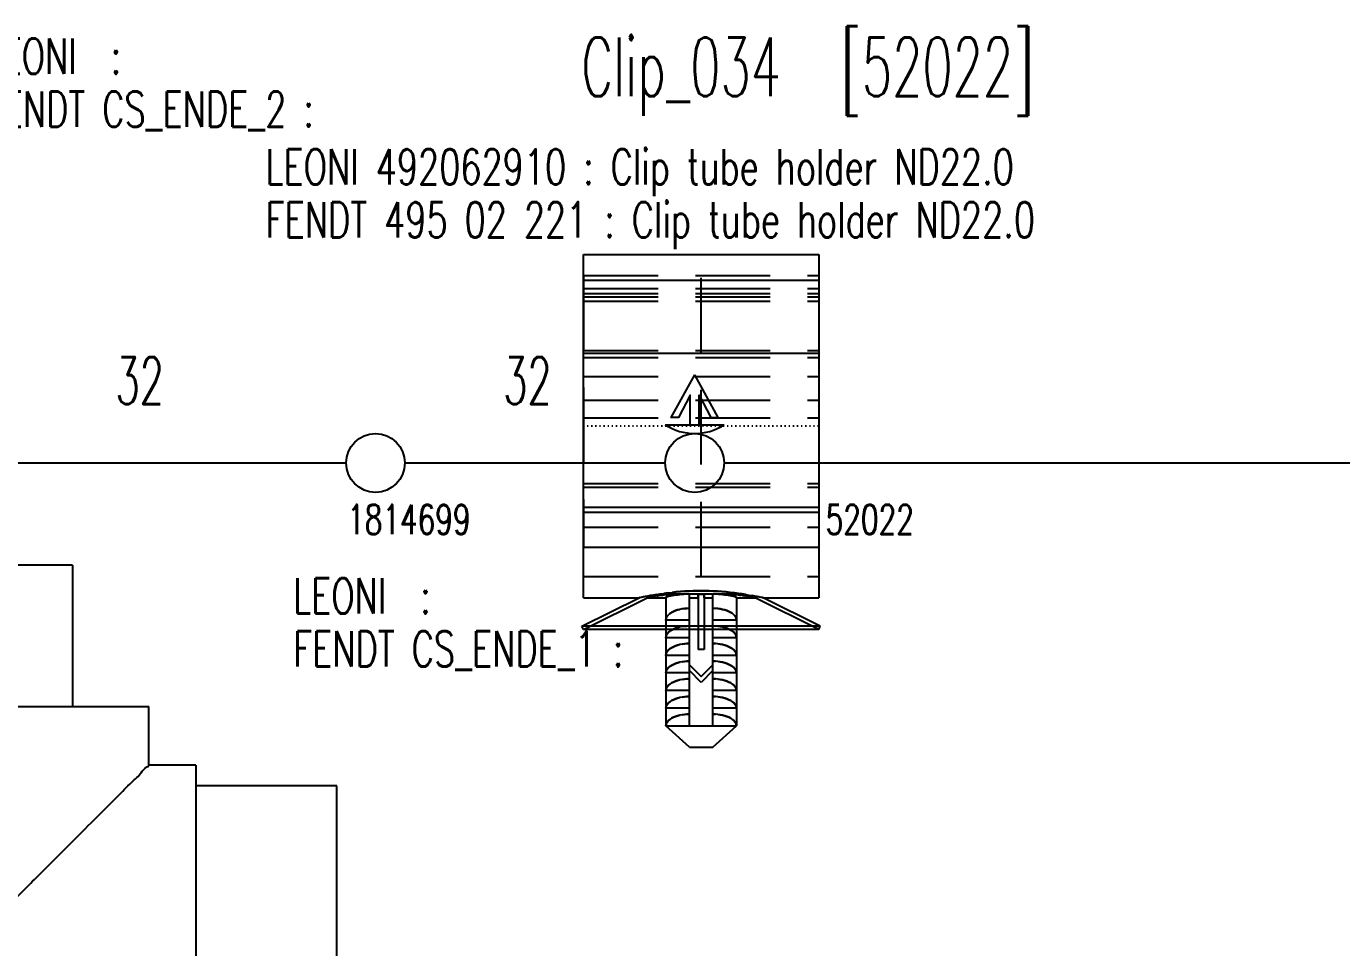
# Model space of a CAD drawing. Header units: millimetres. Extents: x -1 to 4489, y 0 to 1364.
# Drawn here: x 1462.5 to 1574.3, y 828.7 to 907.1 of the extents above; entities that cross this region are included whole.
import ezdxf

# ---------------------------------------------------------------- set-up
doc = ezdxf.new("R2010")
doc.units = ezdxf.units.MM
doc.linetypes.add('DOT', pattern=[0.25, 0, -0.25])
doc.linetypes.add('HIDDEN', pattern=[9.524999999999999, 6.35, -3.175])
doc.layers.add('A_ACHSEN', color=7, linetype='Continuous')
doc.layers.add('DEFAULT_2', color=8, linetype='HIDDEN')
doc.styles.add('HS-BUNDLE-DIMENSION', font='ROMANS.SHX', dxfattribs={"width": 0.6, "height": 4})
doc.styles.add('HS-COMP-DESCRIPTION', font='ROMANS.SHX', dxfattribs={"width": 0.6, "height": 5})
doc.styles.add('HS-NODE', font='ROMANS.SHX', dxfattribs={"width": 0.7, "height": 2.5})
doc.styles.add('HS-PART-NO', font='ROMANS.SHX', dxfattribs={"width": 0.7, "height": 3})
doc.linetypes.add('NW_19_FHW_OPEN', pattern='A,0.0001,["=",Standard,S=0.4,R=0,X=0,Y=-0.2],-0.0001,["[]",Standard,S=0.3,R=0,X=-0.05,Y=-0.15],-0.2', length=0.2002)

# ---------------------------------------------------------------- blocks, each defined once
blk = doc.blocks.new('A$C15CE198F')
at = {"layer": 'A_ACHSEN', "color": 7, "linetype": 'Continuous'}
for p, q in [((22.50000009288652, 50.00000007152612), (22.50000009288652, 38.00000007152612)), ((42.49972752218702, 50.00000007152612), (22.5002726634869, 50.00000007152612)), ((42.50000009288652, 50.00000007152612), (42.50000009288652, 38.00000007152612)), ((16.00000009288652, 32.99717956702618), (16.00000009288652, 38.00000007152612)), ((16.00028848988705, 38.00000007152612), (48.99971169578686, 38.00000007152612)), ((49.00000009288652, 32.99776138052623), (49.00000009288652, 38.00000007152612)), ((16.00282059738703, 33.00000007152612), (12.00000009288652, 33.00000007152612)), ((12.00000009288652, 32.99971167442622), (12.00000009288652, 0.000288468626237659)), ((53.00000009288652, 33.00000007152612), (48.99776140178693, 33.00000007152612)), ((53.00000009288652, 32.99971167442622), (53.00000009288652, 0.000288468626237659)), ((9.288652336181258e-08, 31.25000007152612), (9.288652336181258e-08, 1.750000071526117)), ((9.288652336181258e-08, 31.25000007152612), (12.00000009288652, 31.25000007152612)), ((65.00000009288652, 31.25000007152612), (53.00000009288652, 31.25000007152612)), ((65.00000009288652, 1.750000071526117), (65.00000009288652, 31.25000007152612)), ((9.288652336181258e-08, 1.750000071526117), (12.00000009288652, 1.750000071526117)), ((65.00000009288652, 1.750000071526117), (53.00000009288652, 1.750000071526117)), ((53.00000009288652, 7.152611658511887e-08), (12.00000009288652, 7.152611658511887e-08))]:
    blk.add_line(p, q, dxfattribs=at)
at = {"layer": 'A_ACHSEN', "color": 7, "linetype": 'Continuous', "start_tangent": (-0.7112287267974332, 0.7029606661671066)}
blk.add_spline([(32.50000009288652, 16.50000007152612), (29.86402833908716, 19.13597182522624), (27.0460111604869, 21.9539890039262), (24.36094484288679, 24.63905532152619), (22.08445496098676, 26.91554520342611), (20.17982880078699, 28.82017136362622), (18.63692309138679, 30.36307707302619), (17.4617416965869, 31.5382584678262), (16.64069871858675, 32.35930144582623), (16.15540005218674, 32.84460011222625), (16.0000513625867, 32.99994880182616), (16.0000209665871, 32.99997919782622)], degree=3, dxfattribs=at)
at = {"layer": 'A_ACHSEN', "color": 7, "linetype": 'Continuous', "start_tangent": (0.7112154275717807, 0.7029741215605944), "end_tangent": (-0.7071067811865476, 0.7071067811865476)}
blk.add_spline([(32.50000009288652, 16.50000007152612), (35.13412777928698, 19.13412775792612), (37.94875933768691, 21.94875931632627), (40.63091486018703, 24.63091483882629), (42.90644604248683, 26.9064460211262), (44.81183989928678, 28.81183987792615), (46.35665492698655, 30.35665490562614), (47.53394334968681, 31.53394332842622), (48.35669170748707, 32.35669168612621), (48.84337298408701, 32.84337296272626), (48.99998707238666, 32.99998705102625)], degree=3, dxfattribs=at)
blk = doc.blocks.new('A$C6A760831')
at = {"color": 7, "linetype": 'Continuous'}
for p, q in [((0.1341641032431937, 16.99999998554435), (0.1341641032431937, 41.89986944404424)), ((20.13416410324319, 41.89986944404424), (20.13416410324319, 16.99999998554435)), ((0.1341641032431937, 39.69989451334433), (20.13416410324319, 39.69989451334433)), ((0.1341641032431937, 33.49999998554435), (20.13416410324319, 33.49999998554435)), ((0.1341641032431937, 16.99999998554435), (20.13416410324319, 16.99999998554435)), ((7.134164103243194, 9.999999985544349), (7.134164103243194, 1.799999985544304)), ((7.149191213743535, 9.42058873434425), (7.134164103243194, 9.299999985544304)), ((9.134164103243194, 9.299999985544304), (7.134164103243194, 9.299999985544304)), ((7.191190275742912, 9.537093166344306), (7.149191213743535, 9.42058873434425)), ((7.261184779243223, 9.650344606844186), (7.191190275742912, 9.537093166344306)), ((7.356104254043231, 9.757849079844249), (7.261184779243223, 9.650344606844186)), ((7.474228474243347, 9.857655631244228), (7.356104254043231, 9.757849079844249)), ((7.61253019684321, 9.948966520644234), (7.474228474243347, 9.857655631244228)), ((7.710134011843394, 9.999999985544349), (7.61253019684321, 9.948966520644234)), ((9.134164103243194, 1.799999985544304), (9.134164103243194, 9.999999985544349)), ((9.884164103243194, 9.999999985544349), (9.884164103243194, 8.299999985544304)), ((10.38416410324319, 9.999999985544349), (10.38416410324319, 8.299999985544304)), ((11.13416410324319, 1.799999985544304), (11.13416410324319, 9.999999985544349)), ((13.13416410324319, 9.299999985544304), (11.13416410324319, 9.299999985544304)), ((12.6557949594426, 9.94896830864431), (12.55819319734385, 9.999999985544349)), ((12.79410155894314, 9.857654359544284), (12.6557949594426, 9.94896830864431)), ((12.9122276282433, 9.757845511144268), (12.79410155894314, 9.857654359544284)), ((13.00714718714337, 9.6503394110442), (12.9122276282433, 9.757845511144268)), ((13.07714060034326, 9.537087696844281), (13.00714718714337, 9.6503394110442)), ((13.11913853544323, 9.420585078344374), (13.07714060034326, 9.537087696844281)), ((13.13416410324319, 9.299999985544304), (13.11913853544323, 9.420585078344374)), ((13.13416410324319, 9.999999985544349), (13.13416410324319, 1.799999985544304)), ((7.149191213743535, 7.92058873434425), (7.134164103243194, 7.799999985544304)), ((7.191190275742912, 8.037093166344306), (7.149191213743535, 7.92058873434425)), ((7.261184779243223, 8.150344606844186), (7.191190275742912, 8.037093166344306)), ((7.356104254043231, 8.257849079844249), (7.261184779243223, 8.150344606844186)), ((7.474228474243347, 8.357655631244228), (7.356104254043231, 8.257849079844249)), ((7.61253019684321, 8.448966520644234), (7.474228474243347, 8.357655631244228)), ((7.768318746342658, 8.530422655044362), (7.61253019684321, 8.448966520644234)), ((7.93886419334288, 8.60175713794419), (7.768318746342658, 8.530422655044362)), ((8.121273617443904, 8.662247347844271), (7.93886419334288, 8.60175713794419)), ((8.313345316143597, 8.711901367144236), (8.121273617443904, 8.662247347844271)), ((8.512492320843222, 8.750461081544216), (8.313345316143597, 8.711901367144236)), ((8.71697750934348, 8.7780024581443), (8.512492320843222, 8.750461081544216)), ((8.923876506243715, 8.794514167344317), (8.71697750934348, 8.7780024581443)), ((9.134164103243194, 8.799999985544304), (8.923876506243715, 8.794514167344317)), ((10.38416410324319, 8.299999985544304), (9.884164103243194, 8.299999985544304)), ((11.34441336854346, 8.79451741244415), (11.13416410324319, 8.799999985544304)), ((11.55129010094336, 8.778008919844268), (11.34441336854346, 8.79451741244415)), ((11.75577142254409, 8.750471309344192), (11.55129010094336, 8.778008919844268)), ((11.95492596684383, 8.711914176044246), (11.75577142254409, 8.750471309344192)), ((12.14701177184364, 8.662259544244279), (11.95492596684383, 8.711914176044246)), ((12.32943774534309, 8.601766928044384), (12.14701177184364, 8.662259544244279)), ((12.49999629674315, 8.530428590144282), (12.32943774534309, 8.601766928044384)), ((12.6557949594426, 8.44896830864431), (12.49999629674315, 8.530428590144282)), ((12.79410155894314, 8.357654359544284), (12.6557949594426, 8.44896830864431)), ((12.9122276282433, 8.257845511144268), (12.79410155894314, 8.357654359544284)), ((13.00714718714337, 8.1503394110442), (12.9122276282433, 8.257845511144268)), ((13.07714060034326, 8.037087696844281), (13.00714718714337, 8.1503394110442)), ((13.11913853544323, 7.920585078344374), (13.07714060034326, 8.037087696844281)), ((13.13416410324319, 7.799999985544304), (13.11913853544323, 7.920585078344374)), ((9.134164103243194, 7.799999985544304), (7.134164103243194, 7.799999985544304)), ((7.356104254043231, 6.757849079844249), (7.261184779243223, 6.650344606844186)), ((7.474228474243347, 6.857655631244228), (7.356104254043231, 6.757849079844249)), ((7.61253019684321, 6.948966520644234), (7.474228474243347, 6.857655631244228)), ((7.768318746342658, 7.030422655044362), (7.61253019684321, 6.948966520644234)), ((7.93886419334288, 7.10175713794419), (7.768318746342658, 7.030422655044362)), ((8.121273617443904, 7.162247347844271), (7.93886419334288, 7.10175713794419)), ((8.313345316143597, 7.211901367144236), (8.121273617443904, 7.162247347844271)), ((8.512492320843222, 7.250461081544216), (8.313345316143597, 7.211901367144236)), ((8.71697750934348, 7.2780024581443), (8.512492320843222, 7.250461081544216)), ((8.923876506243715, 7.294514167344317), (8.71697750934348, 7.2780024581443)), ((9.134164103243194, 7.299999985544304), (8.923876506243715, 7.294514167344317)), ((9.134164103243194, 6.999999985544349), (10.13416410324319, 5.999999985544349)), ((10.13416410324319, 5.999999985544349), (11.13416410324319, 6.999999985544349)), ((13.13416410324319, 7.799999985544304), (11.13416410324319, 7.799999985544304)), ((11.34441336854346, 7.294517412444151), (11.13416410324319, 7.299999985544304)), ((11.55129010094336, 7.278008919844268), (11.34441336854346, 7.294517412444151)), ((11.75577142254409, 7.250471309344192), (11.55129010094336, 7.278008919844268)), ((11.95492596684383, 7.211914176044246), (11.75577142254409, 7.250471309344192)), ((12.14701177184364, 7.162259544244279), (11.95492596684383, 7.211914176044246)), ((12.32943774534309, 7.101766928044384), (12.14701177184364, 7.162259544244279)), ((12.49999629674315, 7.030428590144282), (12.32943774534309, 7.101766928044384)), ((12.6557949594426, 6.948968308644311), (12.49999629674315, 7.030428590144282)), ((12.79410155894314, 6.857654359544284), (12.6557949594426, 6.948968308644311)), ((12.9122276282433, 6.757845511144268), (12.79410155894314, 6.857654359544284)), ((13.00714718714337, 6.6503394110442), (12.9122276282433, 6.757845511144268)), ((7.149191213743535, 6.42058873434425), (7.134164103243194, 6.299999985544304)), ((9.134164103243194, 6.299999985544304), (7.134164103243194, 6.299999985544304)), ((7.191190275742912, 6.537093166344306), (7.149191213743535, 6.42058873434425)), ((7.261184779243223, 6.650344606844186), (7.191190275742912, 6.537093166344306)), ((7.93886419334288, 5.60175713794419), (7.768318746342658, 5.530422655044362)), ((8.121273617443904, 5.662247347844271), (7.93886419334288, 5.60175713794419)), ((8.313345316143597, 5.711901367144236), (8.121273617443904, 5.662247347844271)), ((8.512492320843222, 5.750461081544216), (8.313345316143597, 5.711901367144236)), ((8.71697750934348, 5.7780024581443), (8.512492320843222, 5.750461081544216)), ((8.923876506243715, 5.794514167344317), (8.71697750934348, 5.7780024581443)), ((9.134164103243194, 5.799999985544304), (8.923876506243715, 5.794514167344317)), ((10.13416410324319, 5.499999985544349), (9.134164103243194, 6.499999985544349)), ((11.13416410324319, 6.499999985544349), (10.13416410324319, 5.499999985544349)), ((13.13416410324319, 6.299999985544304), (11.13416410324319, 6.299999985544304)), ((11.34441336854346, 5.794517412444151), (11.13416410324319, 5.799999985544304)), ((11.55129010094336, 5.778008919844268), (11.34441336854346, 5.794517412444151)), ((11.75577142254409, 5.750471309344192), (11.55129010094336, 5.778008919844268)), ((11.95492596684383, 5.711914176044246), (11.75577142254409, 5.750471309344192)), ((12.14701177184364, 5.662259544244279), (11.95492596684383, 5.711914176044246)), ((12.32943774534309, 5.601766928044384), (12.14701177184364, 5.662259544244279)), ((12.49999629674315, 5.530428590144282), (12.32943774534309, 5.601766928044384)), ((13.07714060034326, 6.537087696844281), (13.00714718714337, 6.6503394110442)), ((13.11913853544323, 6.420585078344374), (13.07714060034326, 6.537087696844281)), ((13.13416410324319, 6.299999985544304), (13.11913853544323, 6.420585078344374)), ((7.149191213743535, 4.92058873434425), (7.134164103243194, 4.799999985544304)), ((9.134164103243194, 4.799999985544304), (7.134164103243194, 4.799999985544304)), ((7.191190275742912, 5.037093166344306), (7.149191213743535, 4.92058873434425)), ((7.261184779243223, 5.150344606844186), (7.191190275742912, 5.037093166344306)), ((7.356104254043231, 5.257849079844249), (7.261184779243223, 5.150344606844186)), ((7.474228474243347, 5.357655631244228), (7.356104254043231, 5.257849079844249)), ((7.61253019684321, 5.448966520644234), (7.474228474243347, 5.357655631244228)), ((7.768318746342658, 5.530422655044362), (7.61253019684321, 5.448966520644234)), ((13.13416410324319, 4.799999985544304), (11.13416410324319, 4.799999985544304)), ((12.6557949594426, 5.448968308644311), (12.49999629674315, 5.530428590144282)), ((12.79410155894314, 5.357654359544284), (12.6557949594426, 5.448968308644311)), ((12.9122276282433, 5.257845511144268), (12.79410155894314, 5.357654359544284)), ((13.00714718714337, 5.1503394110442), (12.9122276282433, 5.257845511144268)), ((13.07714060034326, 5.037087696844281), (13.00714718714337, 5.1503394110442)), ((13.11913853544323, 4.920585078344374), (13.07714060034326, 5.037087696844281)), ((13.13416410324319, 4.799999985544304), (13.11913853544323, 4.920585078344374)), ((7.149191213743535, 3.42058873434425), (7.134164103243194, 3.299999985544304)), ((7.191190275742912, 3.537093166344306), (7.149191213743535, 3.42058873434425)), ((7.261184779243223, 3.650344606844186), (7.191190275742912, 3.537093166344306)), ((7.356104254043231, 3.757849079844249), (7.261184779243223, 3.650344606844186)), ((7.474228474243347, 3.857655631244228), (7.356104254043231, 3.757849079844249)), ((7.61253019684321, 3.948966520644234), (7.474228474243347, 3.857655631244228)), ((7.768318746342658, 4.030422655044362), (7.61253019684321, 3.948966520644234)), ((7.93886419334288, 4.10175713794419), (7.768318746342658, 4.030422655044362)), ((8.121273617443904, 4.162247347844271), (7.93886419334288, 4.10175713794419)), ((8.313345316143597, 4.211901367144236), (8.121273617443904, 4.162247347844271)), ((8.512492320843222, 4.250461081544216), (8.313345316143597, 4.211901367144236)), ((8.71697750934348, 4.2780024581443), (8.512492320843222, 4.250461081544216)), ((8.923876506243715, 4.294514167344317), (8.71697750934348, 4.2780024581443)), ((9.134164103243194, 4.299999985544304), (8.923876506243715, 4.294514167344317)), ((11.34441336854346, 4.294517412444151), (11.13416410324319, 4.299999985544304)), ((11.55129010094336, 4.278008919844268), (11.34441336854346, 4.294517412444151)), ((11.75577142254409, 4.250471309344192), (11.55129010094336, 4.278008919844268)), ((11.95492596684383, 4.211914176044246), (11.75577142254409, 4.250471309344192)), ((12.14701177184364, 4.162259544244279), (11.95492596684383, 4.211914176044246)), ((12.32943774534309, 4.101766928044384), (12.14701177184364, 4.162259544244279)), ((12.49999629674315, 4.030428590144282), (12.32943774534309, 4.101766928044384)), ((12.6557949594426, 3.948968308644311), (12.49999629674315, 4.030428590144282)), ((12.79410155894314, 3.857654359544284), (12.6557949594426, 3.948968308644311)), ((12.9122276282433, 3.757845511144268), (12.79410155894314, 3.857654359544284)), ((13.00714718714337, 3.6503394110442), (12.9122276282433, 3.757845511144268)), ((13.07714060034326, 3.537087696844281), (13.00714718714337, 3.6503394110442)), ((13.11913853544323, 3.420585078344374), (13.07714060034326, 3.537087696844281)), ((13.13416410324319, 3.299999985544304), (13.11913853544323, 3.420585078344374)), ((9.134164103243194, 3.299999985544304), (7.134164103243194, 3.299999985544304)), ((7.356104254043231, 2.257849079844249), (7.261184779243223, 2.150344606844186)), ((7.474228474243347, 2.357655631244228), (7.356104254043231, 2.257849079844249)), ((7.61253019684321, 2.448966520644234), (7.474228474243347, 2.357655631244228)), ((7.768318746342658, 2.530422655044362), (7.61253019684321, 2.448966520644234)), ((7.93886419334288, 2.60175713794419), (7.768318746342658, 2.530422655044362)), ((8.121273617443904, 2.662247347844271), (7.93886419334288, 2.60175713794419)), ((8.313345316143597, 2.711901367144236), (8.121273617443904, 2.662247347844271)), ((8.512492320843222, 2.750461081544216), (8.313345316143597, 2.711901367144236)), ((8.71697750934348, 2.7780024581443), (8.512492320843222, 2.750461081544216)), ((8.923876506243715, 2.794514167344317), (8.71697750934348, 2.7780024581443)), ((9.134164103243194, 2.799999985544304), (8.923876506243715, 2.794514167344317)), ((13.13416410324319, 3.299999985544304), (11.13416410324319, 3.299999985544304)), ((11.34441336854346, 2.794517412444151), (11.13416410324319, 2.799999985544304)), ((11.55129010094336, 2.778008919844268), (11.34441336854346, 2.794517412444151)), ((11.75577142254409, 2.750471309344192), (11.55129010094336, 2.778008919844268)), ((11.95492596684383, 2.711914176044246), (11.75577142254409, 2.750471309344192)), ((12.14701177184364, 2.662259544244279), (11.95492596684383, 2.711914176044246)), ((12.32943774534309, 2.601766928044384), (12.14701177184364, 2.662259544244279)), ((12.49999629674315, 2.530428590144282), (12.32943774534309, 2.601766928044384)), ((12.6557949594426, 2.448968308644311), (12.49999629674315, 2.530428590144282)), ((12.79410155894314, 2.357654359544284), (12.6557949594426, 2.448968308644311)), ((12.9122276282433, 2.257845511144268), (12.79410155894314, 2.357654359544284)), ((13.00714718714337, 2.1503394110442), (12.9122276282433, 2.257845511144268)), ((7.149191213743535, 1.92058873434425), (7.134164103243194, 1.799999985544304)), ((7.134164103243194, 1.799999985544304), (13.13416410324319, 1.799999985544304)), ((7.191190275742912, 2.037093166344306), (7.149191213743535, 1.92058873434425)), ((7.261184779243223, 2.150344606844186), (7.191190275742912, 2.037093166344306)), ((13.07714060034326, 2.037087696844281), (13.00714718714337, 2.1503394110442)), ((13.11913853544323, 1.920585078344374), (13.07714060034326, 2.037087696844281)), ((13.13416410324319, 1.799999985544304), (13.11913853544323, 1.920585078344374))]:
    blk.add_line(p, q, dxfattribs=at)
at = {"color": 9, "linetype": 'Continuous'}
for p, q in [((0.1341641032431937, 20.40486299854419), (20.13416410324319, 20.40486299854419)), ((0.1341641032431937, 19.96497913854418), (20.13416410324319, 19.96497913854418))]:
    blk.add_line(p, q, dxfattribs=at)
at = {"layer": 'A_ACHSEN', "color": 7, "linetype": 'Continuous'}
for p, q in [((0.1341641032431937, 41.89999998554433), (20.13416410324319, 41.89999998554433)), ((0.1341641032431937, 12.70009096704425), (0.1341641032431937, 16.99999998554435)), ((20.13416410324319, 16.99999998554435), (20.13416410324319, 12.70009096704425)), ((2.45427429490519e-08, 10.2683281428443), (4.863343709943393, 12.69999998554428)), ((0.1341641032431937, 12.69999998554428), (4.863343709943393, 12.69999998554428)), ((4.863343709943393, 12.69999998554428), (4.886721629843152, 12.70465732314423)), ((4.886721629843152, 12.70465732314423), (4.950322118043943, 12.71811676214426)), ((4.950322118043943, 12.71811676214426), (5.198190799943433, 12.76843489564428)), ((5.198190799943433, 12.76843489564428), (5.372219955543216, 12.80263086874422)), ((5.372219955543216, 12.80263086874422), (5.576526735543695, 12.84138776984432)), ((5.576526735543695, 12.84138776984432), (5.8089251455431, 12.88381236174425)), ((5.8089251455431, 12.88381236174425), (6.066616413443654, 12.92866530304431)), ((6.066616413443654, 12.92866530304431), (6.34640489634333, 12.97470353554431)), ((6.34640489634333, 12.97470353554431), (6.647295211143529, 13.02094824864432)), ((6.647295211143529, 13.02094824864432), (6.968426051143098, 13.0665259282442)), ((6.968426051143098, 13.0665259282442), (7.306199543743816, 13.11018444174428)), ((7.306199543743816, 13.11018444174428), (7.658658299143127, 13.15076355884432)), ((7.658658299143127, 13.15076355884432), (8.020019561843611, 13.18721638884435)), ((8.020019561843611, 13.18721638884435), (8.385813357143007, 13.21834767264428)), ((8.385813357143007, 13.21834767264428), (8.750143953942853, 13.24381290834432)), ((8.750143953942853, 13.24381290834432), (9.10422405254397, 13.26297635104422)), ((9.10422405254397, 13.26297635104422), (9.452258384043517, 13.27627540104422)), ((9.452258384043517, 13.27627540104422), (9.794406786143583, 13.28421530774435)), ((9.794406786143583, 13.28421530774435), (10.13401663974312, 13.28673219784432)), ((10.13401663974312, 13.28673219784432), (10.47364086924338, 13.28421950044421)), ((10.47364086924338, 13.28421950044421), (10.81582268164314, 13.27628297044427)), ((10.81582268164314, 13.27628297044427), (11.16391332374317, 13.26298459874428)), ((11.16391332374317, 13.26298459874428), (11.51804159964288, 13.2438217130443)), ((11.51804159964288, 13.2438217130443), (11.88238606994312, 13.21835712634433)), ((11.88238606994312, 13.21835712634433), (12.24814871194306, 13.18723127984421)), ((12.24814871194306, 13.18723127984421), (12.6094016680436, 13.15079294894426)), ((12.6094016680436, 13.15079294894426), (12.96171300354311, 13.11023534484431)), ((12.96171300354311, 13.11023534484431), (13.29931100884281, 13.06660739154424)), ((13.29931100884281, 13.06660739154424), (13.62028715024283, 13.02105873124421)), ((13.62028715024283, 13.02105873124421), (13.92110050984323, 12.97483514334428)), ((13.92110050984323, 12.97483514334428), (14.20087653124395, 12.92880686164435)), ((14.20087653124395, 12.92880686164435), (14.45863605384332, 12.88394919074423)), ((14.45863605384332, 12.88394919074423), (14.69115197174327, 12.84150890934424)), ((14.69115197174327, 12.84150890934424), (14.89560660464306, 12.80272757764428)), ((14.89560660464306, 12.80272757764428), (15.06979251484339, 12.76850353934421)), ((15.06979251484339, 12.76850353934421), (15.31791817444267, 12.71813495414435)), ((15.31791817444267, 12.71813495414435), (15.38158375264268, 12.70466200174425)), ((15.38158375264268, 12.70466200174425), (15.40498449644295, 12.69999998554428)), ((15.40498449644295, 12.69999998554428), (20.13416410324319, 12.69999998554428)), ((20.2683281818436, 10.2683281428443), (15.40498449644295, 12.69999998554428)), ((20.2683281818436, 10.2683281428443), (2.45427429490519e-08, 10.2683281428443)), ((0.1341641032431937, 9.999999985544349), (2.45427429490519e-08, 10.2683281428443)), ((20.13416410324319, 9.999999985544349), (20.2683281818436, 10.2683281428443)), ((20.13416410324319, 9.999999985544349), (0.1341641032431937, 9.999999985544349)), ((9.134164103243194, -1.445565089852607e-08), (7.134164103243194, 1.799999985544304)), ((11.13416410324319, -1.445565089852607e-08), (13.13416410324319, 1.799999985544304)), ((9.134164103243194, -1.445565089852607e-08), (11.13416410324319, -1.445565089852607e-08))]:
    blk.add_line(p, q, dxfattribs=at)
at = {"layer": 'A_ACHSEN', "color": 8, "linetype": 'HIDDEN'}
for p, q in [((0.1341641032431937, 40.09999998554437), (20.13416410324319, 40.09999998554437)), ((0.1341641032431937, 40.09977625934422), (0.1341641032431937, 16.99999998554435)), ((20.13416410324319, 40.09977625934422), (20.13416410324319, 16.99999998554435)), ((0.1341641032431937, 38.99999998554435), (20.13416410324319, 38.99999998554435)), ((0.1341641032431937, 33.7251612668442), (20.13416410324319, 33.7251612668442)), ((0.1341641032431937, 31.49999998554435), (20.13416410324319, 31.49999998554435)), ((0.1341641032431937, 29.49999998554435), (20.13416410324319, 29.49999998554435)), ((0.1341641032431937, 27.99999998554435), (20.13416410324319, 27.99999998554435)), ((0.1341641032431937, 9.999999985544349), (5.53416410324283, 12.69999998554428)), ((4.886744453842795, 12.70466200174425), (4.863343709943393, 12.69999998554428)), ((4.950410032042811, 12.71813495414435), (4.886744453842795, 12.70466200174425)), ((5.198535691643002, 12.76850353934421), (5.056249473043891, 12.7397858444443)), ((5.372721601843324, 12.80272757764428), (5.198535691643002, 12.76850353934421)), ((5.577176234643076, 12.84150890934424), (5.372721601843324, 12.80272757764428)), ((5.552899716542953, 12.70305076324425), (5.53416410324283, 12.69999998554428)), ((5.53416410324283, 12.69999998554428), (7.134164103243194, 12.69999998554428)), ((5.593025072343181, 12.71131714294424), (5.552899716542953, 12.70305076324425)), ((5.553001924243318, 12.70306541194438), (5.593289189043418, 12.71136765644425)), ((5.809692152543931, 12.88394919074423), (5.577176234643076, 12.84150890934424)), ((5.737445011243864, 12.73857776814427), (5.593025072343181, 12.71131714294424)), ((5.657586802143697, 12.72363138334433), (5.828759128143275, 12.75551318664438)), ((6.067451675143303, 12.92880686164435), (5.809692152543931, 12.88394919074423)), ((5.827752178743168, 12.75532840394428), (6.032592469943694, 12.79204900764429)), ((6.031233526343414, 12.79180973404422), (6.254798659343606, 12.83018275594426)), ((6.347227696543115, 12.97483514334428), (6.067451675143303, 12.92880686164435)), ((6.488050393342775, 12.8682473215442), (6.253321729243027, 12.82993496914432)), ((6.370806646343254, 12.84934147834437), (6.489420155742692, 12.86846495384438)), ((6.610153357543851, 12.88732786224429), (6.488050393342775, 12.8682473215442)), ((6.73613770254363, 12.90645114764422), (6.489420155742692, 12.86846495384438)), ((6.611397337143018, 12.88751957144424), (6.737213261843891, 12.90661183304437)), ((6.648041056243557, 13.02105873124421), (6.647295211143529, 13.02094824864432)), ((6.866136390242929, 12.92550982384441), (6.73613770254363, 12.90645114764422)), ((6.737213261843891, 12.90661183304437), (6.867016216243456, 12.92563662744416)), ((7.000608557643346, 12.9445348045443), (6.866136390242929, 12.92550982384441)), ((6.867016216243456, 12.92563662744416), (7.001281879843219, 12.9446282706443)), ((6.969017197643581, 13.06660739154424), (6.968426051143098, 13.0665259282442)), ((7.306615202843233, 13.11023534484431), (6.969017197643581, 13.06660739154424)), ((7.139047732943283, 12.96336297394427), (7.000608557643346, 12.9445348045443)), ((7.001281879843219, 12.9446282706443), (7.139503144143447, 12.9634236377444)), ((7.134164103243194, 12.73428682074425), (7.143353044442875, 12.7488369345443)), ((7.143352354642985, 12.74883637964419), (7.134164103243194, 12.73428682074425)), ((7.134164103243194, 12.73428682074425), (7.134164103243194, 10.7999999855443)), ((7.281056311843741, 12.98188403904427), (7.139047732943283, 12.96336297394427)), ((7.139503144143447, 12.9634236377444), (7.281287891943094, 12.9819133909443)), ((7.170805752042753, 12.76546832064432), (7.143352354642985, 12.74883637964419)), ((7.143353044442875, 12.7488369345443), (7.170809187443439, 12.76547000244418)), ((7.216239869043449, 12.78437095294427), (7.170805752042753, 12.76546832064432)), ((7.170809187443439, 12.76547000244418), (7.216249245143473, 12.78437441114428)), ((7.279176685843623, 12.80497934844422), (7.216239869043449, 12.78437095294427)), ((7.216249245143473, 12.78437441114428), (7.279195580043989, 12.80498500024439)), ((7.358955435543095, 12.82697545714424), (7.279176685843623, 12.80497934844422)), ((7.279195580043989, 12.80498500024439), (7.358987675843338, 12.82698371834428)), ((7.426766829043146, 12.99999998554435), (7.281056311843741, 12.98188403904427)), ((7.281287891943094, 12.9819133909443), (7.426766829043146, 12.99999998554435)), ((7.45478014024323, 12.84980695344424), (7.358955435543095, 12.82697545714424)), ((7.358987675843338, 12.82698371834428), (7.454827951542967, 12.84981762564425)), ((12.8415613773432, 12.99999998554435), (7.426766829043146, 12.99999998554435)), ((7.565684832043218, 12.87300610844429), (7.45478014024323, 12.84980695344424)), ((7.454827951542967, 12.84981762564425), (7.565747696343379, 12.87301841174425)), ((7.69064248284306, 12.89600108244426), (7.565684832043218, 12.87300610844429)), ((7.565747696343379, 12.87301841174425), (7.690718116843556, 12.89601413734428)), ((8.020179494543328, 13.18723127984421), (7.65892653834365, 13.15079294894426)), ((7.82849127004377, 12.91824109114427), (7.69064248284306, 12.89600108244426)), ((7.690718116843556, 12.89601413734428), (7.828574863543537, 12.91825363294421)), ((7.978023580343717, 12.93919524014424), (7.82849127004377, 12.91824109114427)), ((7.828574863543537, 12.91825363294421), (7.97810859974291, 12.93920627834436)), ((8.137920699343368, 12.95829240714417), (7.978023580343717, 12.93919524014424)), ((7.97810859974291, 12.93920627834436), (8.137998515143437, 12.95830089254432)), ((8.385942136543264, 13.21835712634433), (8.020179494543328, 13.18723127984421)), ((8.30686142734342, 12.97510249134436), (8.137920699343368, 12.95829240714417)), ((8.137998515143437, 12.95830089254432), (8.306922873443028, 12.97510798864434)), ((8.483503243543083, 12.98892745804434), (8.30686142734342, 12.97510249134436)), ((8.306922873443028, 12.97510798864434), (8.483538792543214, 12.9889302012443)), ((8.750286606843503, 13.2438217130443), (8.385942136543264, 13.21835712634433)), ((8.666218865243565, 12.99999998554435), (8.483503243543083, 12.98892745804434)), ((8.483538792543214, 12.9889302012443), (8.666218865243565, 12.99999998554435)), ((9.104414882743214, 13.26298459874428), (8.750286606843503, 13.2438217130443)), ((9.452505524743202, 13.27628297044427), (9.104414882743214, 13.26298459874428)), ((9.134164103243194, 12.69999998554428), (9.134164103243194, 12.99999998554435)), ((9.134164103243194, 12.69999998554428), (9.884164103243194, 12.69999998554428)), ((9.79468733714296, 13.28421950044421), (9.452505524743202, 13.27628297044427)), ((10.13431156674326, 13.28673219784432), (9.79468733714296, 13.28421950044421)), ((9.884164103243194, 12.70017196674425), (9.884164103243194, 12.99999998554435)), ((10.47392142024367, 13.28421530774435), (10.13431156674326, 13.28673219784432)), ((10.38416410324319, 12.70017196674425), (10.38416410324319, 12.99999998554435)), ((10.38416410324319, 12.69999998554428), (11.13416410324319, 12.69999998554428)), ((10.81606982234374, 13.27627540104422), (10.47392142024367, 13.28421530774435)), ((11.16410415384328, 13.26297635104422), (10.81606982234374, 13.27627540104422)), ((11.13416410324319, 12.69999998554428), (11.13416410324319, 12.99999998554435)), ((11.51818425244349, 13.24381290834432), (11.16410415384328, 13.26297635104422)), ((11.88251484924334, 13.21834767264428), (11.51818425244349, 13.24381290834432)), ((11.78478941394317, 12.9889302012443), (11.60210934114369, 12.99999998554435)), ((11.60210934114369, 12.99999998554435), (11.7848249629433, 12.98892745804434)), ((11.96140533304336, 12.97510798864434), (11.78478941394317, 12.9889302012443)), ((11.7848249629433, 12.98892745804434), (11.96146677904292, 12.97510249134436)), ((12.24830864454273, 13.18721638884435), (11.88251484924334, 13.21834767264428)), ((12.13032969124382, 12.95830089254432), (11.96140533304336, 12.97510798864434)), ((11.96146677904292, 12.97510249134436), (12.13040750714302, 12.95829240714417)), ((12.29021960674348, 12.93920627834436), (12.13032969124382, 12.95830089254432)), ((12.13040750714302, 12.95829240714417), (12.29030462604354, 12.93919524014424)), ((12.60966990734326, 13.15076355884432), (12.24830864454273, 13.18721638884435)), ((12.43975334284372, 12.91825363294421), (12.29021960674348, 12.93920627834436)), ((12.29030462604354, 12.93919524014424), (12.43983693634348, 12.91824109114427)), ((12.57761008954279, 12.89601413734428), (12.43975334284372, 12.91825363294421)), ((12.43983693634348, 12.91824109114427), (12.57768572364333, 12.89600108244426)), ((12.70258051014301, 12.87301841174425), (12.57761008954279, 12.89601413734428)), ((12.57768572364333, 12.89600108244426), (12.70264337434313, 12.87300610844429)), ((12.96212866264344, 13.11018444174428), (12.60966990734326, 13.15076355884432)), ((12.81350025484338, 12.84981762564425), (12.70258051014301, 12.87301841174425)), ((12.70264337434313, 12.87300610844429), (12.81354806624316, 12.84980695344424)), ((12.90934053054391, 12.82698371834428), (12.81350025484338, 12.84981762564425)), ((12.81354806624316, 12.84980695344424), (12.90937277084325, 12.82697545714424)), ((12.98704031444325, 12.9819133909443), (12.8415613773432, 12.99999998554435)), ((12.8415613773432, 12.99999998554435), (12.98727189464356, 12.98188403904427)), ((12.98913262644331, 12.80498500024439), (12.90934053054391, 12.82698371834428)), ((12.90937277084325, 12.82697545714424), (12.98915152064367, 12.80497934844422)), ((13.29990215524325, 13.0665259282442), (12.96212866264344, 13.11018444174428)), ((13.1288250622429, 12.9634236377444), (12.98704031444325, 12.9819133909443)), ((12.98727189464356, 12.98188403904427), (13.12928047344306, 12.96336297394427)), ((13.05207896124378, 12.78437441114428), (12.98913262644331, 12.80498500024439)), ((12.98915152064367, 12.80497934844422), (13.0520883373438, 12.78437095294427)), ((13.0975190189429, 12.76547000244418), (13.05207896124378, 12.78437441114428)), ((13.0520883373438, 12.78437095294427), (13.09752245444272, 12.76546832064432)), ((13.12497516204351, 12.7488369345443), (13.0975190189429, 12.76547000244418)), ((13.09752245444272, 12.76546832064432), (13.1249758518434, 12.74883637964419)), ((13.13416410324319, 12.73428682074425), (13.12497516204351, 12.7488369345443)), ((13.1249758518434, 12.74883637964419), (13.13416410324319, 12.73428682074425)), ((13.26704632654312, 12.9446282706443), (13.1288250622429, 12.9634236377444)), ((13.12928047344306, 12.96336297394427), (13.26771964884304, 12.9445348045443)), ((13.13416410324319, 12.73428682074425), (13.13416410324319, 10.7999999855443)), ((13.13416410324319, 12.69999998554428), (14.73416410324265, 12.69999998554428)), ((13.26704632654312, 12.9446282706443), (13.40219181624346, 12.92550982384441)), ((13.62103299534377, 13.02094824864432), (13.29990215524325, 13.0665259282442)), ((13.53111494454336, 12.90661183304437), (13.40131199014289, 12.92563662744416)), ((13.40219181624346, 12.92550982384441), (13.53219050384271, 12.90645114764422)), ((13.65693086934337, 12.88751957144424), (13.53111494454336, 12.90661183304437)), ((13.77890805064365, 12.86846495384438), (13.53219050384271, 12.90645114764422)), ((13.92192331004392, 12.97470353554431), (13.62103299534377, 13.02094824864432)), ((13.65817484894345, 12.88732786224429), (13.78027781314361, 12.8682473215442)), ((14.01352954704274, 12.83018275594426), (13.77890805064365, 12.86846495384438)), ((13.8989714507434, 12.84910475004435), (14.01500647714332, 12.82993496914432)), ((14.23573573644356, 12.79204900764429), (14.01352954704274, 12.83018275594426)), ((14.1276798708432, 12.81078138054428), (14.23709468014297, 12.79180973404422)), ((14.20171179304364, 12.92866530304431), (14.20087653124395, 12.92880686164435)), ((14.23573573644356, 12.79204900764429), (14.44057602764317, 12.75532840394428)), ((14.61074140424356, 12.72363138334433), (14.43956907824307, 12.75551318664438)), ((14.45940306084324, 12.88381236174425), (14.45863605384332, 12.88394919074423)), ((14.6918014709436, 12.84138776984432), (14.45940306084324, 12.88381236174425)), ((14.67503901734383, 12.71136765644425), (14.53088319524343, 12.73857776814427)), ((14.61124559064322, 12.72353536654427), (14.67530313404316, 12.71131714294424)), ((14.67530313404316, 12.71131714294424), (14.71542848984339, 12.70305076324425)), ((14.89610825094317, 12.80263086874422), (14.6918014709436, 12.84138776984432)), ((14.73416410324265, 12.69999998554428), (14.71532628224307, 12.70306541194438)), ((20.13416410324319, 9.999999985544349), (14.73416410324265, 12.69999998554428)), ((15.07013740644291, 12.76843489564428), (14.89610825094317, 12.80263086874422)), ((15.31800608834331, 12.71811676214426), (15.21228159284331, 12.73974527434424)), ((15.38160657664324, 12.70465732314423), (15.31800608834331, 12.71811676214426)), ((15.40498449644295, 12.69999998554428), (15.38160657664324, 12.70465732314423))]:
    blk.add_line(p, q, dxfattribs=at)
at = {"layer": 'DEFAULT_2', "color": 8, "linetype": 'HIDDEN'}
for p, q in [((10.13416410324319, 14.50000002974431), (10.13416410324319, 40.09997442064432)), ((0.1341641032431937, 38.57429578264427), (20.13416410324319, 38.57429578264427)), ((0.1341641032431937, 38.28807075964423), (20.13416410324319, 38.28807075964423)), ((0.1341641032431937, 37.9128579549442), (20.13416410324319, 37.9128579549442)), ((0.1341641032431937, 33.1281837373443), (20.13416410324319, 33.1281837373443)), ((0.1341641032431937, 22.4215384470443), (20.13416410324319, 22.4215384470443)), ((0.1341641032431937, 22.09846152404427), (20.13416410324319, 22.09846152404427)), ((0.1341641032431937, 18.69999998554428), (20.13416410324319, 18.69999998554428)), ((0.1341641032431937, 14.49999998554435), (20.13416410324319, 14.49999998554435)), ((7.134164103243194, 12.73428682074425), (7.134164103243194, 9.999999985544349)), ((9.134164103243194, 9.999999985544349), (9.134164103243194, 12.99999998554435)), ((9.884164103243194, 12.99999998554435), (10.38416410324319, 12.99999998554435)), ((9.884164103243194, 12.99999998554435), (9.884164103243194, 9.999999985544349)), ((10.38416410324319, 12.99999998554435), (10.38416410324319, 9.999999985544349)), ((11.13416410324319, 9.999999985544349), (11.13416410324319, 12.99999998554435)), ((13.13416410324319, 12.73428682074425), (13.13416410324319, 9.999999985544349)), ((7.261181019243878, 11.1503394110442), (7.356100578243087, 11.25784551114427)), ((7.356104254043231, 11.25784907984425), (7.261184779243223, 11.15034460684419)), ((7.356100578243087, 11.25784551114427), (7.474226647443203, 11.35765435954428)), ((7.474228474243347, 11.35765563124423), (7.356104254043231, 11.25784907984425)), ((7.474226647443203, 11.35765435954428), (7.612533246942832, 11.44896830864431)), ((7.768318746342658, 11.53042265504436), (7.61253019684321, 11.44896652064423)), ((7.612533246942832, 11.44896830864431), (7.768331909643194, 11.53042859014428)), ((7.93886419334288, 11.60175713794419), (7.768318746342658, 11.53042265504436)), ((7.768331909643194, 11.53042859014428), (7.938890461043258, 11.60176692804438)), ((8.121273617443904, 11.66224734784427), (7.93886419334288, 11.60175713794419)), ((7.938890461043258, 11.60176692804438), (8.121316434542706, 11.66225954424428)), ((8.313345316143597, 11.71190136714424), (8.121273617443904, 11.66224734784427)), ((8.121316434542706, 11.66225954424428), (8.313402239543422, 11.71191417604425)), ((8.512492320843222, 11.75046108154422), (8.313345316143597, 11.71190136714424)), ((8.71697750934348, 11.7780024581443), (8.512492320843222, 11.75046108154422)), ((8.512556783843166, 11.75047130934419), (8.717038105543935, 11.77800891984427)), ((8.923876506243715, 11.79451416734432), (8.71697750934348, 11.7780024581443)), ((8.717038105543935, 11.77800891984427), (8.92391483794384, 11.79451741244415)), ((9.134164103243194, 11.7999999855443), (8.923876506243715, 11.79451416734432)), ((8.92391483794384, 11.79451741244415), (9.134164103243194, 11.7999999855443)), ((11.13416410324319, 11.7999999855443), (11.34445170014354, 11.79451416734432)), ((11.34441336854346, 11.79451741244415), (11.13416410324319, 11.7999999855443)), ((11.55129010094336, 11.77800891984427), (11.34441336854346, 11.79451741244415)), ((11.75577142254409, 11.75047130934419), (11.55129010094336, 11.77800891984427)), ((11.55135069704286, 11.7780024581443), (11.75583588564317, 11.75046108154422)), ((11.95492596684383, 11.71191417604425), (11.75577142254409, 11.75047130934419)), ((11.75583588564317, 11.75046108154422), (11.95498289024366, 11.71190136714424)), ((12.14701177184364, 11.66225954424428), (11.95492596684383, 11.71191417604425)), ((11.95498289024366, 11.71190136714424), (12.14705458894335, 11.66224734784427)), ((12.32943774534309, 11.60176692804438), (12.14701177184364, 11.66225954424428)), ((12.14705458894335, 11.66224734784427), (12.32946401304346, 11.60175713794419)), ((12.49999629674315, 11.53042859014428), (12.32943774534309, 11.60176692804438)), ((12.32946401304346, 11.60175713794419), (12.50000946014282, 11.53042265504436)), ((12.6557949594426, 11.44896830864431), (12.49999629674315, 11.53042859014428)), ((12.50000946014282, 11.53042265504436), (12.65579800964318, 11.44896652064423)), ((12.79410155894314, 11.35765435954428), (12.6557949594426, 11.44896830864431)), ((12.794099732143, 11.35765563124423), (12.91222395244316, 11.25784907984425)), ((12.9122276282433, 11.25784551114427), (12.79410155894314, 11.35765435954428)), ((12.91222395244316, 11.25784907984425), (13.00714342724407, 11.15034460684419)), ((13.00714718714337, 11.1503394110442), (12.9122276282433, 11.25784551114427)), ((7.149191213743535, 10.92058873434425), (7.134164103243194, 10.7999999855443)), ((7.134164103243194, 10.7999999855443), (7.149189670943116, 10.92058507834437)), ((9.134164103243194, 10.7999999855443), (7.134164103243194, 10.7999999855443)), ((7.191190275742912, 11.03709316634431), (7.149191213743535, 10.92058873434425)), ((7.191187606043087, 11.03708769684428), (7.261181019243878, 11.1503394110442)), ((7.261184779243223, 11.15034460684419), (7.191190275742912, 11.03709316634431)), ((7.93886419334288, 10.10175713794419), (7.768318746342658, 10.03042265504436)), ((7.768331909643194, 10.03042859014428), (7.938890461043258, 10.10176692804438)), ((8.121273617443904, 10.16224734784427), (7.93886419334288, 10.10175713794419)), ((7.938890461043258, 10.10176692804438), (8.121316434542706, 10.16225954424428)), ((8.313345316143597, 10.21190136714424), (8.121273617443904, 10.16224734784427)), ((8.121316434542706, 10.16225954424428), (8.313402239543422, 10.21191417604425)), ((8.512492320843222, 10.25046108154422), (8.313345316143597, 10.21190136714424)), ((8.71697750934348, 10.2780024581443), (8.512492320843222, 10.25046108154422)), ((8.512556783843166, 10.25047130934419), (8.717038105543935, 10.27800891984427)), ((8.923876506243715, 10.29451416734432), (8.71697750934348, 10.2780024581443)), ((8.717038105543935, 10.27800891984427), (8.92391483794384, 10.29451741244415)), ((9.134164103243194, 10.2999999855443), (8.923876506243715, 10.29451416734432)), ((8.92391483794384, 10.29451741244415), (9.134164103243194, 10.2999999855443)), ((13.13416410324319, 10.7999999855443), (11.13416410324319, 10.7999999855443)), ((11.13416410324319, 10.2999999855443), (11.34445170014354, 10.29451416734432)), ((11.34441336854346, 10.29451741244415), (11.13416410324319, 10.2999999855443)), ((11.55129010094336, 10.27800891984427), (11.34441336854346, 10.29451741244415)), ((11.75577142254409, 10.25047130934419), (11.55129010094336, 10.27800891984427)), ((11.55135069704286, 10.2780024581443), (11.75583588564317, 10.25046108154422)), ((11.95492596684383, 10.21191417604425), (11.75577142254409, 10.25047130934419)), ((11.75583588564317, 10.25046108154422), (11.95498289024366, 10.21190136714424)), ((12.14701177184364, 10.16225954424428), (11.95492596684383, 10.21191417604425)), ((11.95498289024366, 10.21190136714424), (12.14705458894335, 10.16224734784427)), ((12.32943774534309, 10.10176692804438), (12.14701177184364, 10.16225954424428)), ((12.14705458894335, 10.16224734784427), (12.32946401304346, 10.10175713794419)), ((12.49999629674315, 10.03042859014428), (12.32943774534309, 10.10176692804438)), ((12.32946401304346, 10.10175713794419), (12.50000946014282, 10.03042265504436)), ((13.00714342724407, 11.15034460684419), (13.07713793074348, 11.03709316634431)), ((13.07714060034326, 11.03708769684428), (13.00714718714337, 11.1503394110442)), ((13.07713793074348, 11.03709316634431), (13.11913699274285, 10.92058873434425)), ((13.11913853544323, 10.92058507834437), (13.07714060034326, 11.03708769684428)), ((13.11913699274285, 10.92058873434425), (13.13416410324319, 10.7999999855443)), ((13.13416410324319, 10.7999999855443), (13.11913853544323, 10.92058507834437)), ((7.134164103243194, 9.299999985544304), (7.149189670943116, 9.420585078344374)), ((7.191187606043087, 9.537087696844281), (7.261181019243878, 9.6503394110442)), ((7.261181019243878, 9.6503394110442), (7.356100578243087, 9.757845511144268)), ((7.356100578243087, 9.757845511144268), (7.474226647443203, 9.857654359544284)), ((7.612533246942832, 9.94896830864431), (7.768331909643194, 10.03042859014428)), ((7.768318746342658, 10.03042265504436), (7.710134011843394, 9.999999985544349)), ((12.55819319734385, 9.999999985544349), (12.49999629674315, 10.03042859014428)), ((12.50000946014282, 10.03042265504436), (12.65579800964318, 9.948966520644234)), ((12.794099732143, 9.857655631244228), (12.91222395244316, 9.757849079844249)), ((12.91222395244316, 9.757849079844249), (13.00714342724407, 9.650344606844186)), ((13.00714342724407, 9.650344606844186), (13.07713793074348, 9.537093166344306)), ((13.07713793074348, 9.537093166344306), (13.11913699274285, 9.42058873434425)), ((13.11913699274285, 9.42058873434425), (13.13416410324319, 9.299999985544304)), ((7.134164103243194, 7.799999985544304), (7.149189670943116, 7.920585078344374)), ((7.191187606043087, 8.037087696844281), (7.261181019243878, 8.1503394110442)), ((7.261181019243878, 8.1503394110442), (7.356100578243087, 8.257845511144268)), ((7.356100578243087, 8.257845511144268), (7.474226647443203, 8.357654359544284)), ((7.612533246942832, 8.44896830864431), (7.768331909643194, 8.530428590144282)), ((7.768331909643194, 8.530428590144282), (7.938890461043258, 8.601766928044384)), ((7.938890461043258, 8.601766928044384), (8.121316434542706, 8.662259544244279)), ((8.121316434542706, 8.662259544244279), (8.313402239543422, 8.711914176044246)), ((8.512556783843166, 8.750471309344192), (8.717038105543935, 8.778008919844268)), ((8.717038105543935, 8.778008919844268), (8.92391483794384, 8.79451741244415)), ((8.92391483794384, 8.79451741244415), (9.134164103243194, 8.799999985544304)), ((11.13416410324319, 8.799999985544304), (11.34445170014354, 8.794514167344317)), ((11.55135069704286, 8.7780024581443), (11.75583588564317, 8.750461081544216)), ((11.75583588564317, 8.750461081544216), (11.95498289024366, 8.711901367144236)), ((11.95498289024366, 8.711901367144236), (12.14705458894335, 8.662247347844271)), ((12.14705458894335, 8.662247347844271), (12.32946401304346, 8.60175713794419)), ((12.32946401304346, 8.60175713794419), (12.50000946014282, 8.530422655044362)), ((12.50000946014282, 8.530422655044362), (12.65579800964318, 8.448966520644234)), ((12.794099732143, 8.357655631244228), (12.91222395244316, 8.257849079844249)), ((12.91222395244316, 8.257849079844249), (13.00714342724407, 8.150344606844186)), ((13.00714342724407, 8.150344606844186), (13.07713793074348, 8.037093166344306)), ((13.07713793074348, 8.037093166344306), (13.11913699274285, 7.92058873434425)), ((13.11913699274285, 7.92058873434425), (13.13416410324319, 7.799999985544304)), ((7.261181019243878, 6.6503394110442), (7.356100578243087, 6.757845511144268)), ((7.356100578243087, 6.757845511144268), (7.474226647443203, 6.857654359544284)), ((7.612533246942832, 6.948968308644311), (7.768331909643194, 7.030428590144282)), ((7.768331909643194, 7.030428590144282), (7.938890461043258, 7.101766928044384)), ((7.938890461043258, 7.101766928044384), (8.121316434542706, 7.162259544244279)), ((8.121316434542706, 7.162259544244279), (8.313402239543422, 7.211914176044246)), ((8.512556783843166, 7.250471309344192), (8.717038105543935, 7.278008919844268)), ((8.717038105543935, 7.278008919844268), (8.92391483794384, 7.294517412444151)), ((8.92391483794384, 7.294517412444151), (9.134164103243194, 7.299999985544304)), ((11.13416410324319, 7.299999985544304), (11.34445170014354, 7.294514167344317)), ((11.55135069704286, 7.2780024581443), (11.75583588564317, 7.250461081544216)), ((11.75583588564317, 7.250461081544216), (11.95498289024366, 7.211901367144236)), ((11.95498289024366, 7.211901367144236), (12.14705458894335, 7.162247347844271)), ((12.14705458894335, 7.162247347844271), (12.32946401304346, 7.10175713794419)), ((12.32946401304346, 7.10175713794419), (12.50000946014282, 7.030422655044362)), ((12.50000946014282, 7.030422655044362), (12.65579800964318, 6.948966520644234)), ((12.794099732143, 6.857655631244228), (12.91222395244316, 6.757849079844249)), ((12.91222395244316, 6.757849079844249), (13.00714342724407, 6.650344606844186)), ((7.134164103243194, 6.299999985544304), (7.149189670943116, 6.420585078344374)), ((7.191187606043087, 6.537087696844281), (7.261181019243878, 6.6503394110442)), ((7.768331909643194, 5.530428590144282), (7.938890461043258, 5.601766928044384)), ((7.938890461043258, 5.601766928044384), (8.121316434542706, 5.662259544244279)), ((8.121316434542706, 5.662259544244279), (8.313402239543422, 5.711914176044246)), ((8.512556783843166, 5.750471309344192), (8.717038105543935, 5.778008919844268)), ((8.717038105543935, 5.778008919844268), (8.92391483794384, 5.794517412444151)), ((8.92391483794384, 5.794517412444151), (9.134164103243194, 5.799999985544304)), ((11.13416410324319, 5.799999985544304), (11.34445170014354, 5.794514167344317)), ((11.55135069704286, 5.7780024581443), (11.75583588564317, 5.750461081544216)), ((11.75583588564317, 5.750461081544216), (11.95498289024366, 5.711901367144236)), ((11.95498289024366, 5.711901367144236), (12.14705458894335, 5.662247347844271)), ((12.14705458894335, 5.662247347844271), (12.32946401304346, 5.60175713794419)), ((12.32946401304346, 5.60175713794419), (12.50000946014282, 5.530422655044362)), ((13.00714342724407, 6.650344606844186), (13.07713793074348, 6.537093166344306)), ((13.07713793074348, 6.537093166344306), (13.11913699274285, 6.42058873434425)), ((13.11913699274285, 6.42058873434425), (13.13416410324319, 6.299999985544304)), ((7.134164103243194, 4.799999985544304), (7.149189670943116, 4.920585078344374)), ((7.191187606043087, 5.037087696844281), (7.261181019243878, 5.1503394110442)), ((7.261181019243878, 5.1503394110442), (7.356100578243087, 5.257845511144268)), ((7.356100578243087, 5.257845511144268), (7.474226647443203, 5.357654359544284)), ((7.612533246942832, 5.448968308644311), (7.768331909643194, 5.530428590144282)), ((12.50000946014282, 5.530422655044362), (12.65579800964318, 5.448966520644234)), ((12.794099732143, 5.357655631244228), (12.91222395244316, 5.257849079844249)), ((12.91222395244316, 5.257849079844249), (13.00714342724407, 5.150344606844186)), ((13.00714342724407, 5.150344606844186), (13.07713793074348, 5.037093166344306)), ((13.07713793074348, 5.037093166344306), (13.11913699274285, 4.92058873434425)), ((13.11913699274285, 4.92058873434425), (13.13416410324319, 4.799999985544304)), ((7.134164103243194, 3.299999985544304), (7.149189670943116, 3.420585078344374)), ((7.191187606043087, 3.537087696844281), (7.261181019243878, 3.6503394110442)), ((7.261181019243878, 3.6503394110442), (7.356100578243087, 3.757845511144268)), ((7.356100578243087, 3.757845511144268), (7.474226647443203, 3.857654359544284)), ((7.612533246942832, 3.948968308644311), (7.768331909643194, 4.030428590144282)), ((7.768331909643194, 4.030428590144282), (7.938890461043258, 4.101766928044384)), ((7.938890461043258, 4.101766928044384), (8.121316434542706, 4.162259544244279)), ((8.121316434542706, 4.162259544244279), (8.313402239543422, 4.211914176044246)), ((8.512556783843166, 4.250471309344192), (8.717038105543935, 4.278008919844268)), ((8.717038105543935, 4.278008919844268), (8.92391483794384, 4.294517412444151)), ((8.92391483794384, 4.294517412444151), (9.134164103243194, 4.299999985544304)), ((11.13416410324319, 4.299999985544304), (11.34445170014354, 4.294514167344317)), ((11.55135069704286, 4.2780024581443), (11.75583588564317, 4.250461081544216)), ((11.75583588564317, 4.250461081544216), (11.95498289024366, 4.211901367144236)), ((11.95498289024366, 4.211901367144236), (12.14705458894335, 4.162247347844271)), ((12.14705458894335, 4.162247347844271), (12.32946401304346, 4.10175713794419)), ((12.32946401304346, 4.10175713794419), (12.50000946014282, 4.030422655044362)), ((12.50000946014282, 4.030422655044362), (12.65579800964318, 3.948966520644234)), ((12.794099732143, 3.857655631244228), (12.91222395244316, 3.757849079844249)), ((12.91222395244316, 3.757849079844249), (13.00714342724407, 3.650344606844186)), ((13.00714342724407, 3.650344606844186), (13.07713793074348, 3.537093166344306)), ((13.07713793074348, 3.537093166344306), (13.11913699274285, 3.42058873434425)), ((13.11913699274285, 3.42058873434425), (13.13416410324319, 3.299999985544304)), ((7.261181019243878, 2.1503394110442), (7.356100578243087, 2.257845511144268)), ((7.356100578243087, 2.257845511144268), (7.474226647443203, 2.357654359544284)), ((7.612533246942832, 2.448968308644311), (7.768331909643194, 2.530428590144282)), ((7.768331909643194, 2.530428590144282), (7.938890461043258, 2.601766928044384)), ((7.938890461043258, 2.601766928044384), (8.121316434542706, 2.662259544244279)), ((8.121316434542706, 2.662259544244279), (8.313402239543422, 2.711914176044246)), ((8.512556783843166, 2.750471309344192), (8.717038105543935, 2.778008919844268)), ((8.717038105543935, 2.778008919844268), (8.92391483794384, 2.794517412444151)), ((8.92391483794384, 2.794517412444151), (9.134164103243194, 2.799999985544304)), ((11.13416410324319, 2.799999985544304), (11.34445170014354, 2.794514167344317)), ((11.55135069704286, 2.7780024581443), (11.75583588564317, 2.750461081544216)), ((11.75583588564317, 2.750461081544216), (11.95498289024366, 2.711901367144236)), ((11.95498289024366, 2.711901367144236), (12.14705458894335, 2.662247347844271)), ((12.14705458894335, 2.662247347844271), (12.32946401304346, 2.60175713794419)), ((12.32946401304346, 2.60175713794419), (12.50000946014282, 2.530422655044362)), ((12.50000946014282, 2.530422655044362), (12.65579800964318, 2.448966520644234)), ((12.794099732143, 2.357655631244228), (12.91222395244316, 2.257849079844249)), ((12.91222395244316, 2.257849079844249), (13.00714342724407, 2.150344606844186)), ((7.134164103243194, 1.799999985544304), (7.149189670943116, 1.920585078344374)), ((7.191187606043087, 2.037087696844281), (7.261181019243878, 2.1503394110442)), ((13.00714342724407, 2.150344606844186), (13.07713793074348, 2.037093166344306)), ((13.07713793074348, 2.037093166344306), (13.11913699274285, 1.92058873434425)), ((13.11913699274285, 1.92058873434425), (13.13416410324319, 1.799999985544304))]:
    blk.add_line(p, q, dxfattribs=at)
at = {"layer": 'DEFAULT_2', "color": 8, "linetype": 'DOT'}
blk.add_line((20.13416410324319, 27.2999999855443), (0.1341641032431937, 27.2999999855443), dxfattribs=at)

msp = doc.modelspace()

# ---------------------------------------------------------------- linework, layer by layer
at = {"color": 5, "linetype": 'Continuous'}
for points in [[(1518.938798, 873.209995), (1518.938798, 875.709995), (1517.938798, 873.834995), (1517.313798, 873.834995), (1519.313798, 877.459995)], [(1519.688798, 873.209995), (1519.688798, 875.709995), (1520.688798, 873.834995), (1521.313798, 873.834995), (1519.313798, 877.459995)], [(1516.813798, 873.209995), (1521.813798, 873.209995)]]:
    msp.add_lwpolyline(points, dxfattribs=at)
at = {"color": 7, "ltscale": 8}
msp.add_lwpolyline([(1457.813798, 869.959995), (1489.670062, 869.959995)], dxfattribs=at)
at = {"color": 7, "linetype": 'NW_19_FHW_OPEN', "ltscale": 8}
for points in [[(1494.670062, 869.959995), (1516.813798, 869.959995)], [(1521.813798, 869.959995), (1632.063405, 869.959995)]]:
    msp.add_lwpolyline(points, dxfattribs=at)
at = {"color": 7, "linetype": 'Continuous'}
for centre in [(1492.170062, 869.959995), (1519.313798, 869.959995)]:
    msp.add_circle(centre, 2.5, dxfattribs=at)
at = {"color": 5, "linetype": 'Continuous'}
msp.add_arc((1519.313798, 877.0016616666667), 4.541666666666635, 236.6015115320125, 303.3984884679875, dxfattribs=at)

# ---------------------------------------------------------------- block references
for name, p in [('A$C6A760831', (1509.728909877708, 845.7985366487019)), ('A$C15CE198F', (1423.891604771457, 811.2603949509196))]:
    msp.add_blockref(name, p)

# ---------------------------------------------------------------- texts
at = {"color": 42, "linetype": 'Continuous', "style": 'HS-COMP-DESCRIPTION', "width": 0.6}
msp.add_text('Clip_034', height=5, dxfattribs=at).set_placement((1509.676101341753, 901.1387152678662))
at = {"color": 5, "linetype": 'Continuous'}
for s, height, style, width, p in [(' [52022]', 5, 'HS-COMP-DESCRIPTION', 0.6, (1529.676101341753, 901.1387152678662)), ('1814699', 2.5, 'HS-NODE', 0.7, (1489.755359, 863.909995)), ('52022', 2.5, 'HS-NODE', 0.7, (1530.451379244449, 863.909995))]:
    msp.add_text(s, height=height, dxfattribs=dict(at, style=style, width=width)).set_placement(p)
at = {"color": 200, "linetype": 'Continuous', "style": 'HS-PART-NO', "width": 0.7}
for s, p in [('LEONI  :', (1458.851674, 903.049128)), ('FENDT CS_ENDE_2 :', (1458.851674, 898.549128)), ('LEONI 492062910 : Clip tube holder ND22.0', (1482.826101341753, 893.6387152678662)), ('FENDT 495 02 221 : Clip tube holder ND22.0', (1482.826101341753, 889.1387152678662)), ('LEONI  :', (1485.170062, 857.147712)), ('FENDT CS_ENDE_1 :', (1485.170062, 852.647712))]:
    msp.add_text(s, height=3, dxfattribs=at).set_placement(p)
at = {"color": 1, "linetype": 'Continuous', "ltscale": 8, "style": 'HS-BUNDLE-DIMENSION', "width": 0.6}
for p in [(1470.0563036, 874.959995), (1503.0275564, 874.959995)]:
    msp.add_text('32', height=4, dxfattribs=at).set_placement(p)

doc.saveas('drawing.dxf')
